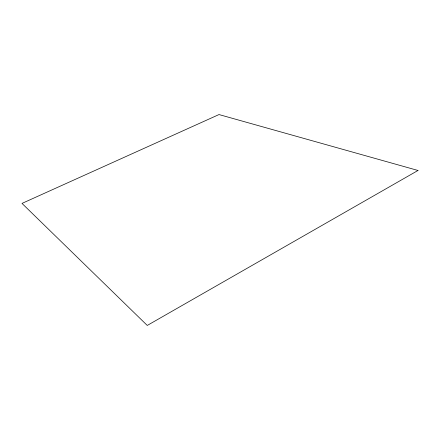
<?xml version="1.0" encoding="UTF-8"?>
<svg xmlns="http://www.w3.org/2000/svg" width="440" height="440" viewBox="0 0 440 440"><rect width="100%" height="100%" fill="white"/><g stroke="black" fill="none" stroke-linecap="round" stroke-linejoin="round"><path stroke-width="0.66" d="M418 170.472L147.257 325.441L22 203.406L218.994 114.559L418 170.472"/></g></svg>
